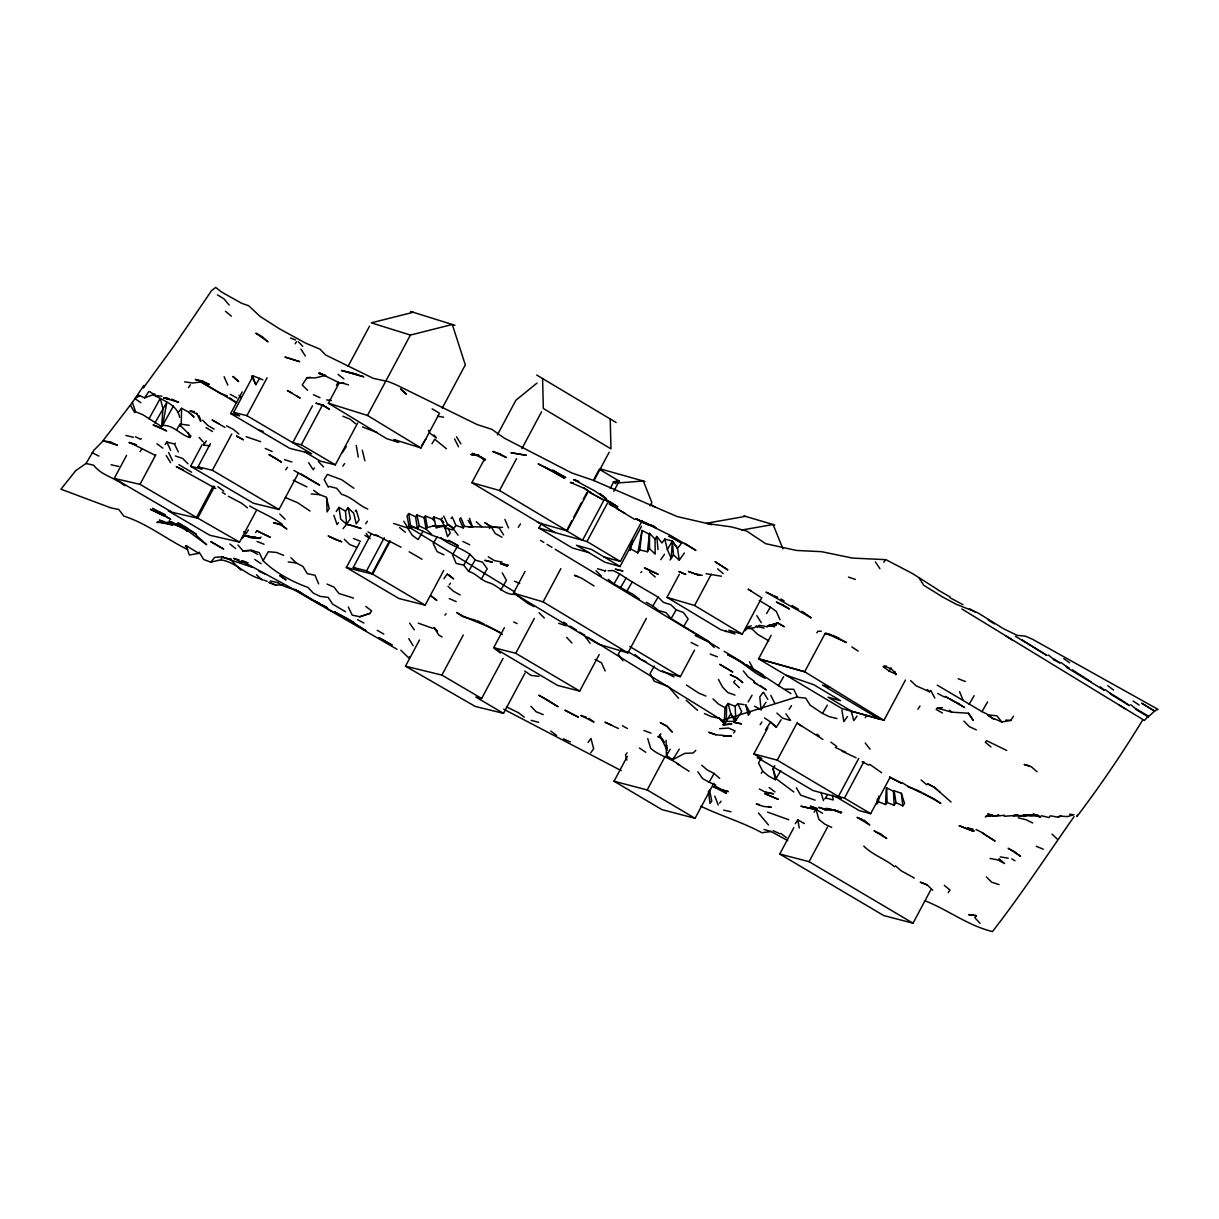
<?xml version="1.0" encoding="UTF-8"?>
<svg xmlns="http://www.w3.org/2000/svg" width="1219" height="1219" viewBox="0 0 1219 1219"><rect width="100%" height="100%" fill="white"/><g stroke="black" fill="none" stroke-linecap="round" stroke-linejoin="round"><path stroke-width="1.5" d="M937.518 589.478L912.802 573.722L885.954 559.673L852.462 558.089L821.545 551.674L796.434 550.455L765.7 543.704L746.683 531.073L731.705 526.958L707.736 523.606L677.154 516.566L593.44 480.377L571.665 472.926L504.361 438.17L491.897 429.362L477.254 424.623L395.626 384.549L388.571 381.669L373.182 378.317L325.564 354.942L320.048 349.183L306.015 343.316L279.425 328.795L260.226 316.529L248.767 305.801L241.56 303.241L221.736 292.118L215.656 287.425L211.466 290.731L173.525 346.607L143.37 387.916L143.872 385.463L132.383 402.422L135.583 411.763L142.638 414.612L161.609 426.574L162.63 425.446C173.464 424.776 180.001 434.726 189.722 437.484L190.926 436.006L179.955 425.157M1135.971 708.711L1148.374 716.132C1149.959 716.711 1153.982 709.915 1158.05 709.382L1032.386 639.198L1025.438 636.135L1017.255 635.373L1003.603 628.791L977.79 612.807L956.519 604.411L943.156 597.28L923.773 585.333L919.111 578.004M719.042 718.159L724.802 723.446L726.295 721.419L734.889 721.419L735.804 720.444L735.164 706.334L728.109 703.47L725.031 707.721L724.208 723.812L719.042 718.159L711.286 716.62L704.369 713.481M726.6 705.527L726.295 721.419L730.79 713.77L728.109 703.47M179.94 425.919L181.25 424.212L181.585 408.289L188.244 411.885L194.034 417.111L188.625 411.931M757.121 626.657L757.106 627.465L759.056 625.332L766.934 626.642L775.954 625.073L777.539 622.879L784.122 626.612L777.539 622.879L766.934 626.642M878.731 796.114L878.457 801.752L885.558 804.525L886.32 787.779L893.466 791.238L894.152 805.287L887.066 802.468L886.731 787.779M630.497 545.198L630.162 550.439L632.722 540.017M631.244 549.159L637.827 552.893L639.807 549.967L647.441 551.735L649.483 533.343L655.045 539.011L655.167 554.127L649.514 548.626L649.483 533.343M161.609 426.574L162.98 408.685L160.268 398.461L153.548 394.956M448.836 540.276L458.512 545.899L452.158 542.47L430.901 534.806L417.386 528.696L417.507 527.736L409.203 527.202L408.258 528.223L393.615 523.484M639.807 549.967L642.047 530.448L648.767 533.952M877.482 798.628L876.857 803.991L878.457 801.752M637.827 552.893L642.047 530.448M673.208 758.188L672.842 759.635L666.427 755.582L666.046 740.207M1077.352 815.023L1076.926 816.562C1100.467 785.508 1122.074 753.708 1142.508 720.292M209.82 445.804L203.634 445.103L204.289 443.137M667.433 753.174L666.427 755.582L670.176 749.319M114.266 478.412L140.002 484.354L197.92 518.258L172.184 512.3L114.266 478.412L126.547 455.403M140.002 484.354L155.803 454.778M298.396 473.17L278.999 509.512L253.323 503.203L190.606 466.298L202.156 444.645M190.606 466.298L201.943 469.086L198.027 466.77L210.354 443.686M252.12 377.844L233.682 412.388L246.863 415.649L311.592 453.758L289.772 448.363L230.65 413.546L242.215 391.878M198.027 466.77L212.365 470.305L231.732 434.025M246.863 415.649L267.068 377.814M213.249 486.076L196.518 517.42L239.518 542.12L256.264 510.776M197.874 517.74L214.62 486.396M312.46 405.851L292.789 442.68L301.291 444.783L335.347 464.835L357.67 423.023M301.291 444.783L322.715 404.647M439.587 413.073L420.966 447.952L393.889 439.495L398.75 442.451L386.728 438.688L328.383 403.23L339.111 383.132M348.055 366.386L369.525 326.189M328.383 403.23L367.468 415.45L410.392 335.057L452.31 324.498L465.308 364.892L442.253 408.091M443.716 570.446L425.172 605.157L398.948 598.514L346.364 567.475L359.605 542.684M358.523 570.568L353.266 567.444L371.185 533.876M353.266 567.444L366.599 570.827L384.259 537.747M389.516 540.87L371.871 573.936L346.364 567.475M366.599 570.827L372.587 574.119L390.248 541.068M587.726 492.385L567.17 530.89L539.514 523.119L471.86 482.694L484.202 459.609M497.413 434.848L515.911 400.213L536.969 383.116M524.978 673.101L503.493 713.344L475.166 706.426L405.5 666.199L419.504 639.975M471.86 482.694L499.531 490.48L516.521 458.679M521.884 448.638L541.541 411.809M405.5 666.199L441.903 675.097L463.296 635.008M588.747 552.588L572.381 547.986L538.966 528.025L541.586 523.119M646.344 618.368L627.907 652.912L598.27 644.15L513.473 593.12L525.023 571.498M599.199 654.573L579.711 691.082L557.677 685.459L493.71 647.67L504.376 627.694M571.818 520.726L566.5 530.707L582.53 540.276L603.984 500.095M573.6 517.405L581.585 502.457M583.352 499.135L586.903 492.476M594.003 479.189L599.321 469.224L619.465 481.261L613.812 481.688L610.247 488.377M593.973 480.667L609.165 452.219M503.493 713.344L475.791 697.039L481.657 698.472L503.066 658.397M513.473 593.12L543.11 601.881L560.862 568.618M493.71 647.67L515.744 653.293L534.349 618.444M538.966 528.025L586.964 541.526L607.519 503.02M613.782 491.303L618.246 482.937L643.342 481.002L651.86 502.548L650.108 505.824M603.923 556.87L620.38 561.487L642.245 520.559M620.044 566.5L591.611 549.51L576.435 545.243L604.868 562.218L620.044 566.5L641.514 526.303M761.89 597.462L742.28 634.17L728.794 630.193L735.042 633.956L720.917 629.796L667.006 597.356L679.318 574.286M667.006 597.356L694.601 605.493L711.317 574.195M713.801 783.268L695.074 818.33L661.917 809.614L614.041 781.242L627.297 756.389M628.014 651.677L660.622 671.166L680.309 676.713L694.525 650.108M614.041 781.242L647.198 789.958L664.873 756.847M771.139 635.328L758.584 658.824L841.948 708.589L883.943 720.322L905.458 680.019M753.86 753.936L777.219 760.153L841.323 798.201L812.921 790.506L757.258 757.487L761.966 758.736L753.86 753.936L767.894 727.682M825.293 633.133L804.677 671.745L758.599 658.824L804.677 671.745L883.943 720.322M777.219 760.153L797.363 722.41M930.767 889.946L913.016 923.194L883.714 915.56L779.749 854.047L793.843 827.655M858.725 758.431L838.413 796.464L844.447 798.095L870.671 813.683L890.099 777.311M779.749 854.047L809.066 861.665L827.549 827.046M844.447 798.095L863.875 761.707M149.008 418.787L160.268 398.461C168.466 402.697 177.913 407.237 179.62 417.355M173.433 405.957L162.63 425.446L166.866 402.179L154.874 423.115M780.769 770.682L775.36 779.718L768.701 776.122L762.728 771.216L758.523 763.018L760.976 758.782M775.36 779.718L773.044 768.747L774.781 765.669M534.074 606.605L527.355 603.115L515.713 594.262C504.209 595.649 498.114 584.891 488.072 582.469C480.682 580.183 476.157 573.387 468.629 571.406L475.09 560.07C466.984 548.215 451 547.179 440.821 537.701M187.558 549.571C165.799 538.783 147.133 523.606 123.85 516.109L118.807 509.496L111.051 507.942L60.95 489.2L75.715 470.656L86.016 463.479L93.863 450.299L100.994 443.015A85.802 4.023 -61.6 0 0 104.484 438.749L132.383 402.422M468.629 571.406L463.784 565.159L470.107 554.066M481.246 579.193L487.219 568.74L482.556 562.172L475.09 560.07M500.765 590.103L506.434 580.259L502.213 572.823M639.381 599.154L633.59 594.674L613.965 583.931L619.694 573.966L613.325 570.583L608.098 570.721M824.73 799.054L827.549 794.803M937.228 685.139L981.981 711.622L987.573 701.885M620.7 587.421L626.063 578.126L619.694 573.966M626.916 591.093L632.219 581.935L626.063 578.126M1074.122 816.517C1047.091 855.129 1021.507 894.274 992.449 931.575C967.916 925.602 948.169 909.892 924.794 900.689M345.449 611.709L332.711 604.167L328.14 597.417L320.125 596.35L313.283 593.089L308.072 587.512C291.92 581.539 275.479 572.96 263.091 560.694L268.287 551.735L276.5 552.436L283.524 555.361M709.428 641.819L671.105 618.612L666.107 612.669L658.626 610.597L652.912 605.98L658.062 597.081L632.219 581.935M671.105 618.612L676.195 609.835L670.77 604.7L663.41 602.369L658.062 597.081M697.877 771.764L702.479 778.469L709.062 782.217L714.136 773.486L707.37 770.058L701.763 765.258M790.979 693.581L778.453 685.627L783.619 676.713M969.135 704.277L974.133 695.668M423.008 531.225L418.147 539.575L412.251 535.293L407.801 528.315L412.784 527.004M669.993 560.024L671.258 558.424L667.372 549.601L672.339 541.053L664.797 539.103L661.932 542.943L656.812 536.467L655.045 539.011M836.95 718.524L829.331 716.711L822.505 713.405L827.32 705.161M176.557 430.002L180.244 423.679M436.966 537.107L433.187 543.567L437.088 551.582L443.929 554.858M457.201 546.828L452.493 554.904L456.135 563.391L463.784 565.159M620.974 649.575L618.231 654.237L622.909 660.82M683.569 626.688L688.125 618.917L683.387 612.471L676.195 609.835M654.42 666.092L650.077 673.467L654.161 681.162L668.408 686.632L678.556 698.274M748.161 701.854L752.093 695.257M889.154 671.12L883.318 666.717L884.049 666.107L891.226 668.759L896.437 674.32L889.154 671.12L891.104 667.844M259.586 378.393L252.455 375.681L251.708 376.305L255.822 384.701L259.586 378.393L262.877 379.886M766.583 613.492L770.378 607.153L759.239 600.449M140.124 451.655L141.907 448.699M679.273 749.136L672.842 759.635L684.773 753.388L693.154 753.022L695.775 750.371M765.471 729.968L770.53 721.998L764.542 717.915M199.078 552.1L203.695 559.551L210.887 562.157L220.715 559.826L222.376 557.098M426.01 438.84L421.591 445.59M336.414 385.295L338.349 382.172M431.998 443.686L434.787 439.251L446.459 448.775M203.634 445.103L206.301 440.882M994.841 718.936L1001.789 721.998L1010.81 720.429L1013.461 716.208M336.246 511.523L338.882 507.363L345.465 511.111L346.638 524.246L343.042 528.68M770.789 722.303L776.351 727.194L781.135 719.743M248.432 529.899L245.888 533.907L243.693 531.591M443.899 578.735L447.388 573.722M342.158 452.828L346.303 446.565M765.943 702.235L761.113 709.763L754.439 706.197M795.291 823.724L797.775 819.823L804.357 823.556M137.671 394.788L144.619 397.866L148.779 391.604M451.045 518.471L452.264 516.947L455.921 525.419L454.062 528.147L447.571 524.2L453.285 528.817L452.325 529.884L445.164 527.964L447.571 524.2L443.731 516.094M789.12 709.336L791.512 705.618M684.347 553.015L679.288 560.207L673.497 554.98L672.339 541.053L671.258 558.424L673.497 554.98M518.243 527.309L520.483 523.896M664.523 554.203L660.789 559.658M295.15 343.788L296.567 341.655M917.892 709.214L920.025 705.999M310.418 377.326L306.929 377.722L302.205 385.052L307.599 390.278M647.441 551.735L649.514 548.626M847.357 716.62L843.883 721.633L841.857 710.098M178.065 412.601L181.585 408.289M188.473 387.627L190.408 384.777M814.079 812.189L815.999 809.355L822.505 813.241M417.386 528.696L415.572 516.795L408.715 513.565L410.513 525.511L417.386 528.696L419.245 525.998L416.959 514.951L424.075 517.709L426.117 529.198L431.587 534.288M894.152 805.287L895.98 802.605L894.136 790.75L893.466 791.238M242.2 538.554L244.013 535.918L248.767 536.208M760.138 724.65L761.951 721.998M857.048 716.071L853.803 720.627L851.03 710.509M948.184 892.658L949.997 890.007L944.298 885.36M285.718 469.787L287.455 467.288M342.859 466.085L344.596 463.586M365.685 523.743L367.437 521.229M895.98 802.605L902.807 805.896L904.559 803.382L901.359 793.295L894.136 790.75M348.344 607.047L352.2 615.153L359.94 616.738L369.906 613.386L371.643 610.917L365.837 606.452M165.159 444.508L166.866 442.07L174.439 443.975L178.34 451.975M408.715 513.565L407.07 515.881L409.203 527.202L410.513 525.511M588.046 742.493L590.986 738.485L593.668 748.786L590.727 752.778M627.084 752.809L625.499 755.018L626.901 760.062M865.185 717.671L866.739 715.538M489.444 528.482L490.952 526.41L499.165 527.857L503.569 534.928M885.558 804.525L887.066 802.468M761.235 773.242L762.728 771.216M976.389 915.667L968.755 914.646L976.389 915.667L974.895 917.724L980.046 923.377M1148.374 716.132L1144.443 720.475L1005.66 635.724L1011.999 639.929M733.686 732.924L735.133 730.973L728.505 728.063L719.591 728.672M345.465 511.111L348.055 507.774L353.708 513.26L356.238 523.85L359.133 519.949L356.222 510.091L355.262 511.096M338.501 522.616L337.069 524.551L333.838 515.287M719.606 803.138L721.038 801.203M735.057 680.431L733.64 682.335L739.369 687.699M415.572 516.795L416.959 514.951M424.075 517.709L425.355 516.048L432.471 518.822L433.842 517.008L441.049 519.599L443.762 522.174M745.144 630.741L748.1 626.734L751.285 625.865M442.39 517.846L441.049 519.599L445.164 527.964M255.624 532.535L256.935 530.829L270.252 537.289L256.935 530.829M314.472 467.974L313.146 469.681L308.681 462.732M435.792 525.252L427.412 527.537L426.117 529.198L419.245 525.998M883.79 562.218L885.07 560.572M816.776 632.813L818.04 631.213L821.316 631.213M449.278 584.739L450.527 583.17M455.921 525.419L463.205 527.873L464.424 526.334L472.561 527.172L469.483 518.365M824.775 809.751L825.964 808.273M444.935 615.168L446.124 613.721M604.548 571.696L605.721 570.263M1040.264 817.126L1033.285 814.094L1040.264 817.126L1041.407 815.74L1049.026 817.553L1050.382 815.77L1058.183 817.233L1061.2 815.968M667.143 750.279L659.708 735.24L660.85 733.853M735.164 706.334L737.769 703.713L744.154 704.643M910.623 680.644L916.079 685.779L929.625 691.798L930.737 690.472L934.851 698.076M942.455 707.599L937.289 708.102L936.177 709.428L942.424 713.024M409.843 656.63L408.731 657.94L400.853 650.199M1058.183 817.233L1059.189 816.12L1067.539 816.562L1073.985 814.688M253.43 536.817L259.403 538.493L244.714 535.37L251.861 538.067L259.997 538.143L260.988 537.03M210.887 562.157L214.651 557.388L223.61 556.687M185.273 546.569L186.187 545.609L198.804 553.38L189.341 555.011L186.187 545.609M756.298 625.941L754.576 627.663L747.521 628.593M650.565 571.239L649.666 572.138L655.243 577.014M640.859 572.564L641.743 571.665M762.835 692.742L759.772 696.948L761.113 709.763M174.439 443.975L175.246 443.213M281.315 524.917L282.107 524.185C272.233 516.795 260.378 512.254 249.697 505.992M725.503 631.594L726.28 630.878M141.297 438.688L140.566 439.282L135.477 436.783M156.84 522.448L165.418 522.463L172.626 525.039L157.556 521.869M680.872 544.177L677.49 548.245L679.288 560.207M139.621 395.672L134.852 398.567L140.84 402.681M340.269 383.375L319.317 372.877L324.193 375.239M242.551 550.942L251.845 550.363L259.236 552.618L263.091 560.694M998.59 814.582L995.374 816.242L987.969 814.048L995.374 816.242L1004.471 815.267M201.744 381.913L192.572 382.995L184.602 381.852M144.619 397.866L154.843 394.042M359.498 616.829L369.906 613.386M444.767 525.282L436.158 527.995L433.842 517.008M796.982 696.933L722.181 720.322L587.878 637.156M992.144 814.658L985.318 816.73L992.342 815.039M767.787 625.819L777.829 623.092M413.226 312.277L371.307 322.837L410.392 335.057M325.321 375.437L315.416 377.905L306.929 377.722M883.318 666.717L886.563 666.001M991.992 814.932L986.537 815.968L995.07 816.06M745.449 516.368L706.593 523.225L711.759 524.749M741.594 530.052L773.075 524.52L782.933 548.855M1022.345 816.258L1014.558 814.734L1022.345 816.258L1031.304 814.78L1013.385 816.181M787.748 840.577L771.109 831.541L761.875 832.729C742.447 822.124 720.886 815.922 700.879 806.262M1021.979 816.181L1030.741 815.084M1038.679 815.343L1031.411 816.09L1023.533 814.78M723.294 724.772L731.872 724.04L722.882 724.802M1004.334 816.303L1013.309 815.572M251.845 550.363L243.008 550.836L237.964 544.984M269.033 582.652L275.905 585.12L282.96 584.77M968.495 713.222L973.219 720.444L968.495 713.222L951.871 712.186L937.289 708.102M769.082 625.073L775.954 625.073M832.516 809.766L827.076 808.471L841.735 812.433L834.329 810.208L825.827 810.056L818.696 807.344L825.812 809.325M785.173 689.131L793.676 689.284L797.607 697.253L805.729 698.121L810.132 705.192L822.505 713.405M432.699 525.983L445.91 526.242M468.538 526.699L502.487 527.37M1037.278 815.069L1032.432 814.947L1040.112 816.639M723.507 735.895L731.568 736.139L723.111 735.88M437.926 526.379L444.676 526.608L447.51 536.619L450.268 532.977L447.998 528.04M816.821 808.578L808.471 808.106L800.913 806.201L815.999 809.355L818.833 819.351L824.836 824.181L831.708 827.396M1005.858 720.063L1010.81 720.429M724.147 735.453L715.888 734.844L708.666 732.284L715.614 734.6M259.997 538.143L244.013 535.918M311.272 493.985L319.515 494.624L326.662 497.322L327.058 511.904L329.252 508.536L326.509 498.358M161.853 396.205L155.636 395.596L149.602 391.558M1069.596 814.231L1072.69 814.551M377.89 535.69L374.644 535.339L367.894 531.911M478.869 455.418L471.143 454.58L478.869 455.418L484.69 460.614M288.187 561.944L296.247 562.934L302.952 566.469L307.295 573.646L315.02 575.261L318.616 583.855M174.119 523.759L177.334 524.17M539.011 676.393L530.981 675.356L524.734 670.983M706.03 573.692L721.45 576.221M326.585 399.908L331.4 400.548M344.078 383.132L341.03 382.72L348.482 384.854M1025.56 814.841L1030.131 815.481M181.25 424.212L189.25 425.324M759.33 804.494L756.283 804.068L763.612 806.445L771.307 807.328L768.351 806.46M168.694 398.674L164.154 398.003L178.629 402.285L171.727 399.131M168.542 398.659L163.773 397.943L169.334 399.024M437.591 416.258L443.64 417.188M573.357 482.861L570.34 482.404L584.297 488.408L590.346 492.4L584.145 487.92M518.456 453.956L510.913 452.752L526.334 455.281L518.791 454.077M1000.311 856.911L1008.22 858.191M194.522 411.595L190.012 410.864L197.219 414.186M815.999 809.355L808.471 808.106L817.202 808.624L810.33 806.17L817.355 809.081M166.272 522.387L169.411 522.936M699.706 574.819L695.973 574.164L702.205 575.368M502.198 562.081L494.381 560.633L488.255 556.793M223.473 557.692L231.29 559.155M990.102 858.435L997.889 859.944L1004.547 863.54L998.986 858.618M825.278 633.728L831.48 634.977M280.858 524.246L273.483 522.738L280.873 524.978L286.876 529.046L282.061 525.206M111.081 464.774L118.776 466.45M972.991 829.164L967.475 827.975L974.453 830.992M492.08 561.929L484.751 560.329L492.263 562.325M769.204 625.469L774.69 626.688L770.21 625.438M500.963 563.62L508.293 565.25L500.613 563.528L507.409 566.119L500.339 563.285M86.016 463.479L93.68 465.216C101.406 475.532 115.104 477.68 124.841 485.756M646.893 523.271L635.556 518.776L648.935 525.13L636.028 518.654L642.581 522.463L648.538 524.155M765.913 792.106L773.562 793.843L766.081 792.548L759.391 789.013M730.943 811.793L723.659 810.086M170.782 511.492L168.268 510.913L209.897 535.278L239.518 542.12M245.049 561.669L241.408 560.831L287.638 586.034L396.998 649.27M270.359 580.93L277.642 582.621M699.02 575.353L688.43 571.452L695.257 573.997M615.656 569.258L622.909 570.995L615.305 569.151M1018.246 817.842L1025.865 819.656L1032.691 822.962M352.078 525.541L346.638 524.246L340.726 519.218L338.882 507.363M125.847 435.457L133.45 437.301M329.16 486.411L336.749 488.286L341.686 494.365C351.971 497.078 358.371 505.184 367.772 509.07M756.892 626.353L764.13 628.12M577.715 480.789L574.103 479.89L594.156 490.587L606.224 498.632L600.175 493.863L605.614 498.998L602.232 495.676M654.542 526.562L643.099 522.265L648.295 524.002M335.347 464.835L320.49 461.163L305.222 452.173M260.637 441.659L246.116 436.707M1029.537 765.867L1024.143 764.481L1031.457 766.858L1037.049 771.718M653.978 526.379L650.382 525.465L670.74 535.568L695.942 550.424L684.728 543.263M230.65 413.546L239.594 415.862L233.682 412.388M748.588 628.166L752.184 629.111L757.593 634.291L768.701 640.859M476.004 620.364L462.58 616.555L456.592 612.456C470.93 621.248 488.255 624.753 502.38 634.489M825.72 797.973L833.247 799.954L832.364 795.017M220.715 559.826C236.562 562.111 246.07 575.901 261.902 579.162M531.179 720.353L538.691 722.364M815.145 800.167L800.67 795.138L796.388 787.824M870.671 813.683L859.197 810.589L835.868 796.723M536.969 521.595L555.239 532.596M831.251 634.794L825.918 633.301L846.352 642.504L833.034 635.282M829.926 687.226L822.551 685.154L879.067 718.92L851.548 711.18L828.112 697.192L840.516 700.681L813.987 684.819L785.752 675.036M600.677 469.01L644.927 481.459M616.326 480.362L619.465 481.261M613.812 481.688L618.246 482.937M258.641 430.078L263.121 431.343M239.061 559.871L233.728 558.363L240.463 561.837L248.082 562.873L243.739 561.365M224.22 557.814L252.668 567.338L245.552 563.818M835.411 747.491L845.59 752.184M764.023 829.484L771.109 831.541M597.539 568.74L604.624 570.797M743.803 515.881L774.72 524.993M586.065 717.031L580.762 715.462L594.003 722.059L589.067 718.463M789.836 720.307L782.43 718.098L776.93 713.085M325.732 375.406L318.677 373.304L324.391 375.482M767.543 812.113L788.815 819.762M573.707 479.875L578.949 481.551M410.605 311.454L454.946 325.321M284.545 459.685L291.905 462.001M128.985 442.634L136.345 444.935L129.519 442.375L154.889 455.175M353.51 598.133L338.852 593.44L334.036 587.116L327.073 584.099M418.239 623.138L432.654 628.318M999.047 884.598L991.733 882.236L986.369 876.933M164.519 521.823L159.308 520.117L166.195 523.301L174.439 523.941L166.668 523.134L174.774 524.063L167.46 522.433L186.416 528.741M848.47 577.09L855.403 579.421M558.698 623.29L565.936 625.804M376.717 432.379L362.454 426.94M175.414 455.952L182.652 458.466L187.985 463.799M353.891 525.983L361.129 528.497L346.638 524.246L350.402 518.7L348.055 507.774M334.89 539.408L341.792 541.815L328.14 535.964L334.585 539.24M479.082 455.784L472.21 453.346L485.589 459.685L480.713 456.759M174.134 522.936L168.984 521.092L188.762 531.545L206.666 544.741L196.244 535.293M734.996 695.12L727.804 692.514L722.532 687.059L718.433 679.41M577.852 576.572L574.423 575.322L581.509 578.126L594.08 585.989M643.861 730.486L651.022 733.152M862.183 819.29L857.064 817.385L869.772 824.989L863.89 819.915M227.374 395.931L220.228 393.249L201.226 382.111L236.44 402.697M290.457 338.013L295.562 339.949M710.25 654.085L717.381 656.812M958.225 678.724L965.341 681.512M927.019 884.811L920.254 882.16L927.324 884.994L932.718 890.205M912.909 788.464L907.85 786.453L934.592 799.161L940.885 803.473L923.179 793.142M257.026 541.434L264.096 544.253M834.329 810.208L841.064 812.905L834.177 809.721M342.829 416.228L349.883 419.077L355.598 423.709M353.388 538.432L360.443 541.312M543.217 714.639L536.162 711.759L530.92 706.273M356.786 547.407L349.731 544.527L344.352 539.301M705.908 696.034L698.868 693.154L686.434 685.048M950.211 597.874L962.949 604.67M1036.226 846.245L1043.235 849.171M268.881 582.179L275.905 585.12M618.368 728.474L604.944 722.212L611.603 725.076M709.062 782.217L715.751 785.021M293.261 480.225L306.868 486.899M302.129 593.424C294.556 588.32 285.246 588.198 277.947 582.789M285.353 497.535L297.619 502.7L309.961 511.005M263.654 579.924L267.144 581.433M774.339 595.832L777.661 597.28M646.024 661.734L640.798 659.449L635.19 654.633M914.6 789.12L921.549 792.182M514.494 581.219L519.705 583.52M176.267 466.633L183.155 469.803M449.262 598.575L456.211 601.637M772.678 595.101L766.065 592.16L811.199 617.926L806.338 614.178M265.209 448.409L272.142 451.518M313.405 394.727L320.003 397.699M673.985 676.941L662.237 670.816M513.626 621.995L517.085 623.549M258.809 571.162L265.712 574.301M773.166 830.688L779.749 833.72M937.731 589.844L950.241 597.051M976.343 729.907L969.455 726.722L963.879 721.115M563.437 738.821L570.324 742.005M500.735 632.798L485.954 625.042M914.28 878.015L901.024 870.686L895.432 865.84M901.191 782.842L889.535 777.082M319.271 603.375L314.395 601.013L327.484 607.9L322.547 605.096M981.981 711.622L988.792 714.959L996.929 715.797L1001.789 721.998M462.915 541.449L469.711 544.786M901.359 783.268L889.596 777.173M378.957 637.857L391.939 644.958L378.957 637.857L385.692 641.331M159.11 511.965L165.601 515.149L152.512 508.247M551.674 470.625L544.878 467.273L564.382 478.214L551.674 470.625L558.089 473.932M293.962 470.443L319.637 485.132L300.453 473.597M544.573 467.075L538.112 463.875L551.354 470.473M388.861 541.647L375.361 534.76M92.172 452.706L98.968 456.089M691.082 642.489L697.862 645.887M756.908 683.905L753.677 682.274L766.37 689.908L760.123 685.52M765.227 678.252C751.422 672.202 741.716 660.226 727.53 654.633C745.205 663.745 761.905 674.671 778.453 685.627M226.536 425.888L233.286 429.317L238.939 434.055M477.513 620.745L484.278 624.174M182.667 525.298L177.837 522.86L196.549 534.547L190.316 530.158M503.706 709.214L621.187 770.606M191.657 472.241L178.934 464.683M976.069 829.499L982.819 832.943M389.486 541.236L401.005 547.224M1122.958 700.94L1110.25 693.306M215.717 488.484L176.603 466.77M666.671 725.991L660.271 722.669L666.93 726.265L672.096 731.903L666.93 726.265M594.704 494.99L589.889 492.491L602.826 499.683L596.304 495.813M862.168 761.707L868.888 765.197M595.055 659.433L601.439 662.77L605.233 670.999M357.548 619.694L363.948 623.046M313.74 600.723L320.445 604.228L294.861 589.356L312.171 599.824M836.234 636.958L839.419 638.649M856.088 757.776L842.039 751.178M937.731 693.459L944.405 697.039M695.18 635.571L708.894 642.047L714.182 647.487M506.571 706.883L518.486 712.734L524.277 717.183M622.36 725.762L627.358 728.474M657.742 736.642L662.74 739.354M958.5 703.576L945.152 696.399L964.564 707.523L958.195 703.393M751.239 590.895L748.07 589.158L760.595 597.112M292.179 393.173L287.425 390.568L300.164 398.125L296.964 396.084M501.954 537.213L495.31 533.572L490.952 526.41L484.781 522.646L491.089 526.913M1053.429 659.555L1060.073 663.212M1006.696 750.447L986.567 740.664L985.318 742.234L990.971 746.957M624.966 513.336L609.15 503.904L612.243 505.778M218.734 423.648L212.106 419.976L224.936 427.366M230.269 394.301L236.897 397.988M725.031 707.721L718.418 704.033L712.978 698.898M442.116 636.988L438.81 635.145L434.223 627.648L437.225 631.229L433.873 627.556M326.524 608.19L333.137 611.877M646.299 602.277L652.912 605.98M894.548 866.739C884.887 858.755 872.865 855.113 863.814 846.169M1066.168 666.366L1069.307 668.134M460.157 595.009L453.559 591.291L448.013 586.339M1005.949 635.922L961.867 608.967M650.032 524.581L656.31 528.147L653.14 526.059M409.203 551.796L421.987 559.231M377.235 630.33L383.817 634.063M175.856 523.545L188.153 530.387M969.41 608.647L975.672 612.228M1011.74 858.877L1015.016 860.766M1066.457 667.311L1104.124 690.244M617.82 506.784L605.112 499.196L611.572 503.157M1141.99 703.5L1154.423 710.875M214.163 429.179L207.931 425.522L202.583 420.25M212.365 470.305L278.999 509.512M228.334 496.255L241.728 503.31L247.487 507.866M441.903 675.097L481.657 698.472M515.744 653.293L579.711 691.082M372.587 574.119L425.172 605.157M801.858 611.313L805.119 613.248M364.831 535.37L369.494 538.128M809.066 861.665L913.016 923.194M251.266 550.698L257.788 554.554M647.198 789.958L695.074 818.33M1148.648 717.138L1135.971 709.473M536.695 375.041L616.128 422.49M432.136 408.837L438.352 412.54M586.964 541.526L620.38 561.487M499.531 490.48L567.17 530.89M629.766 646.512L680.309 676.713M694.601 605.493L742.28 634.17M543.11 601.881L627.907 652.912M792.091 605.462L798.597 609.378M540.581 540.459L543.826 542.425M547.072 544.375L551.948 547.316M555.194 549.281L719.195 648.325M724.071 651.266L743.56 663.029M746.805 664.995L763.048 674.793M1053.46 658.748L1059.646 662.481M1015.518 636.348L1047.014 655.517L1021.903 639.731M616.951 508.643L634.474 519.279M217.439 294.876L223.915 298.807L229.157 305.07M367.468 415.45L420.966 447.952M206.026 427.595L212.502 431.526M1129.434 705.633L1110.616 694.16M1119.149 705.039L1125.609 708.986M780.937 598.986L784.167 600.967M353.937 488.27L341.701 479.768L327.393 474.404L324.193 479.646L328.322 487.219M409.599 527.522L515.043 592.099M1141.776 703.15L1154.667 711.165M236.593 402.803L229.781 397.882M563.605 622.117L566.85 624.128M570.081 626.124L576.557 630.132M579.787 632.143L584.648 635.145M988.274 620.044L994.414 623.854M902.09 782.659L908.231 786.499M647.731 738.562L650.672 748.375C659.174 755.841 670.831 758.081 679.699 765.227M689.116 771.322L676.636 763.323M793.782 791.954L776.259 778.804L773.044 768.747M802.132 726.356L797.576 723.4L822.947 739.43M988.137 715.401L994.216 719.347L987.908 715.081M222.254 492.324L225.286 494.289M650.809 504.376L655.091 507.18M1133.106 701.047L1139.156 705.024M1091.325 682.03L1072.461 669.901M254.771 559.475L261.11 563.666M881.627 772.755L869.756 764.328M184.282 526.12L188.808 529.137M851.791 646.878L858.115 651.114M639.426 748.039L645.75 752.291M285.688 579.68L279.7 575.566L285.947 579.939M754.546 681.421L748.298 677.033L743.346 670.983M1063.745 658.595L1069.688 662.801M770.378 607.153L776.305 611.374L780.008 619.755M1124.192 701.824L1129.175 705.359M1105.222 689.695L1111.134 693.931M447.708 574.637L453.59 578.934L448.927 574.804M313.633 490.328L319.515 494.624M1107.766 685.703L1113.602 690.076M830.901 742.142L836.752 746.516M769.143 787.565L774.994 791.923M780.724 833.4L786.56 837.773M217.881 486.701L223.717 491.089M613.187 481.749L615.778 483.699M436.265 437.987L430.139 433.37L428.509 430.292M156.977 443.746L162.813 448.15M1100.315 686.952L1103.987 689.725M431.038 595.984L436.859 600.403L430.825 595.649M494.564 648.599L500.384 653.003M1061.216 662.603L1067.021 667.037M338.09 374.431L343.895 378.88M229.873 544.04L235.678 548.489M686.099 700.224L697.512 710.266M550.82 731.034L556.611 735.529M608.235 579.345L613.965 583.931M1130.744 704.704L1136.458 709.321M1048.462 655.045L1054.176 659.677M399.603 527.583L405.317 532.215M232.722 376.671L238.711 381.547L233.256 376.427M949.479 710.22L951.871 712.186M225.439 311.272L231.397 316.209M939.971 792.137L934.333 787.367L927.644 783.817L934.074 787.078L951.049 802.011M921.107 779.977L926.73 784.746M400.792 389.425L406.415 394.225L400.716 388.815M717.625 568.816L723.217 573.661M714.136 773.486L719.698 778.392M476.248 521.793L481.795 526.73M770.53 721.998L776.351 727.194M817.157 734.219L819.473 736.306M256.462 574.804L262.222 580.107M184.602 528.619L187.33 531.179L185.258 528.619M1052.058 834.162L1057.498 839.297M279.76 514.022L285.139 519.248M235.587 564.885L240.981 570.111M290.869 557.677L296.247 562.934M927.385 689.573L929.625 691.798M596.061 570.751L601.394 576.099M538.996 612.7L544.329 618.033M318.327 461.513L323.599 466.938M298.365 341.747L302.769 346.364M566.713 637.4L571.909 642.992M230.178 558.957L235.358 564.565M239.122 395.337L241.194 397.592M199.139 437.469L203.253 442.009M434.01 435L436.143 437.469M758.477 813.027L768.473 824.928M432.471 518.822L434.467 521.214M865.2 742.981L870.061 749.197M659.052 735.697L664.126 742.295L659.708 735.24M672.446 541.632L677.49 548.245L672.888 541.556M585.349 636.928L590.133 643.312M453.285 528.817L458.07 535.202M366.218 533.526L370.027 538.661M785.935 713.801L790.582 720.399M409.645 623.153L414.277 629.827M875.379 561.913L879.92 568.709M468.035 520.33L472.561 527.172M403.748 521.321L408.258 528.223M300.91 349.091L305.39 356.024M756.831 615.671L761.265 622.696M408.746 638.665L413.165 645.704M166.211 455.586L170.614 462.671M456.516 436.752L460.889 443.899M763.49 692.255L767.848 699.416M130.479 405.241L134.715 412.647M734.889 721.419L730.79 713.77L735.804 720.444L741.701 711.683L737.769 703.713M749.472 661.78L753.54 669.49M770.819 695.379L774.781 703.287M454.565 438.901L458.527 446.809M168.649 452.523L172.488 460.66M196.594 413.089L200.419 421.256M166.866 442.07L170.645 450.314M224.113 376.732L227.816 385.113M463.205 527.873L459.533 519.416L460.828 517.725L464.424 526.334M504.879 519.431L508.506 527.949M959.536 691.615L963.101 700.255M198.926 415.603L201.028 420.86M714.791 796.083L718.204 804.997M252.455 375.681L255.822 384.701M188.198 432.684L189.722 437.484M821.027 792.472L823.48 800.639M894.853 671.41L895.767 674.823M664.797 539.103L667.372 549.601M362.302 450.299L364.877 460.782M709.488 789.912L711.759 800.99L710.022 803.473L708.391 791.222M797.775 819.823L799.253 827.991M425.355 516.048L427.412 527.537M356.268 445.514L358.279 457.064M666.854 745.251L667.402 748.618M901.359 793.295L902.807 805.896M656.812 536.467L658.001 549.571M610.231 418.97L610.963 448.866L543.324 408.472L542.592 378.56M745.738 704.872L750.157 712.704L748.344 715.324L745.738 704.872M356.573 374.248L341.411 370.469L363.795 376.778L349.335 372.481L356.573 374.248M110.502 442.055L103.005 440.775L117.405 445.209L110.502 442.055M741.365 723.827L733.99 722.334L741.365 723.827M299.569 361.616L285.2 357.121L299.569 361.616M202.598 381.075L195.284 379.429L209.378 384.442L202.598 381.075M728.215 791.558L721.038 789.683L714.486 785.859L720.764 789.424L728.215 791.558M322.974 405.15L315.889 403.108L323.203 405.5L329.389 409.234L322.974 405.15M720.246 788.891L713.237 786.682L726.448 793.356L720.246 788.891M778.377 799.39L764.709 793.584L778.377 799.39M499.744 453.803L492.811 451.472L506.342 457.521L499.744 453.803M973.143 831.175L959.277 825.766L973.143 831.175M159.887 427.519L153.122 424.898L166.653 430.947L159.887 427.519M657.97 574.195L644.531 567.947L657.97 574.195M685.642 574.393L678.968 571.574L685.642 574.393M347.156 618.551L334.082 611.618L353.678 622.391L347.156 618.551M782.994 604.929L776.351 602.034L789.394 609.012L782.994 604.929M736.885 677.779L730.288 674.823L737.145 678.038L742.843 682.686L736.885 677.779M164.26 515.378L157.662 512.407L170.767 519.279L164.26 515.378M611.085 502.548L604.517 499.546L617.393 506.83L611.085 502.548M880.59 833.872L874.023 830.825L886.701 838.489L880.59 833.872M156.901 512.33L150.348 509.283L163.696 515.667L156.901 512.33M578.263 717.122L565.128 710.311L578.263 717.122M565.57 477.513L552.695 470.244L565.57 477.513M675.311 539.286L668.865 536.055L681.832 543.171L675.311 539.286M727.697 569.837L715.233 561.746L727.697 569.837M545.228 698.578L538.828 695.257L558.058 706.73L545.228 698.578M243.297 439.709L236.623 436.128L243.297 439.709M732.634 671.943L719.88 664.401L732.634 671.943M1014.498 851.715L1008.159 848.287L1020.623 856.332L1014.498 851.715M262.207 336.627L255.868 333.183L268.012 341.838L262.207 336.627M275.204 458.07L268.896 454.55L281.589 462.199L275.204 458.07M223.58 549.007L210.765 541.617L223.58 549.007M994.887 840.973L982.392 832.973L994.887 840.973M365.685 630.558L353.099 622.726L365.685 630.558"/></g></svg>
